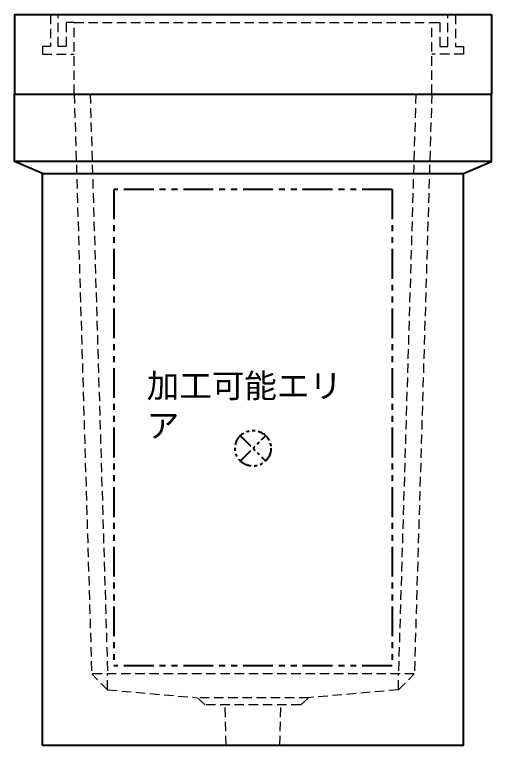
# Model space of a CAD drawing. Header units: millimetres. Extents: x -34 to 4421, y 47 to 3197.
# Drawn here: x 1871 to 2471, y 627 to 1547 of the extents above; entities that cross this region are included whole.
import ezdxf

# ---------------------------------------------------------------- set-up
doc = ezdxf.new("R2010")
doc.units = ezdxf.units.MM
doc.header["$LTSCALE"] = 1.875
doc.linetypes.add('HIDDEN', pattern=[9.525, 6.35, -3.175])
doc.linetypes.add('PHANTOM', pattern=[20, 10, -2, 2, -2, 2, -2])
for name, color, linetype, lineweight in [('D-STR', 7, 'Continuous', 25), ('D-STR-STR4', 143, 'Continuous', 13), ('D-STR-STR5', 230, 'PHANTOM', 25)]:
    doc.layers.add(name, color=color, linetype=linetype, lineweight=lineweight)
doc.styles.add('縮尺15', font='MS Gothic.ttf', dxfattribs={"height": 30})

# ---------------------------------------------------------------- blocks, each defined once
blk = doc.blocks.new('A$C17D25387')
at = {"layer": 'D-STR'}
for p, q in [((-300, 100), (300, 100)), ((-300, 100), (-300, 0)), ((300, 100), (300, 0)), ((-300, 0), (300, 0))]:
    blk.add_line(p, q, dxfattribs=at)
at = {"layer": 'D-STR', "linetype": 'HIDDEN', "lineweight": 13}
for p, q in [((-225, 0), (-225, 90)), ((225, 0), (225, 90))]:
    blk.add_line(p, q, dxfattribs=at)
at = {"layer": 'D-STR-STR4', "linetype": 'HIDDEN', "lineweight": 13}
for p, q in [((-255, 100), (-255, 60)), ((-245, 60), (-245, 100)), ((245, 60), (245, 100)), ((255, 100), (255, 60)), ((-225, 90), (-235, 90)), ((-235, 90), (-235, 60)), ((-225, 90), (235, 90)), ((225, 90), (235, 90)), ((235, 90), (235, 60)), ((-255, 60), (-265, 60)), ((-265, 60), (-265, 50)), ((-235, 60), (-245, 60)), ((235, 60), (245, 60)), ((255, 60), (265, 60)), ((265, 60), (265, 50)), ((-265, 50), (-225, 50)), ((265, 50), (225, 50))]:
    blk.add_line(p, q, dxfattribs=at)
blk = doc.blocks.new('A$C1C640AAB')
at = {"layer": 'D-STR-STR5'}
for p, q in [((-15.91, -15.91), (15.91, 15.91)), ((-15.91, 15.91), (15.91, -15.91))]:
    blk.add_line(p, q, dxfattribs=at)
blk.add_circle((0, 0), 22.5, dxfattribs=at)
blk = doc.blocks.new('A$C9e439596')
at = {"layer": 'D-STR'}
for p, q in [((-300, 0), (300, 0)), ((-300, -85), (-300, 0)), ((300, -85), (300, 0)), ((-265, -100), (-300, -85)), ((300, -85), (-300, -85)), ((265, -100), (300, -85)), ((-265, -820), (-265, -100)), ((-265, -100), (265, -100)), ((265, -820), (265, -100)), ((265, -820), (-265, -820))]:
    blk.add_line(p, q, dxfattribs=at)
at = {"layer": 'D-STR', "linetype": 'HIDDEN', "lineweight": 13}
for p, q in [((-225, 0), (-203, -730)), ((-205, 0), (-183, -730)), ((205, 0), (183, -730)), ((225, 0), (203, -730)), ((-183, -750), (-203, -730)), ((203, -730), (-203, -730)), ((-183, -750), (-183, -730)), ((183, -750), (203, -730)), ((183, -750), (183, -730)), ((-183, -750), (-70, -760)), ((183, -750), (70, -760)), ((-60, -769), (-70, -760)), ((70, -760), (-70, -760)), ((60, -769), (70, -760)), ((60, -769), (-60, -769)), ((-33.62, -820), (-35.25, -769)), ((33.62, -820), (35.25, -769))]:
    blk.add_line(p, q, dxfattribs=at)
at = {"layer": 'D-STR-STR5', "ltscale": 2}
for p, q in [((175, -120), (-175, -120)), ((-175, -120), (-175, -720)), ((175, -120), (175, -720)), ((175, -720), (-175, -720))]:
    blk.add_line(p, q, dxfattribs=at)
at = {"layer": 'D-STR-STR5'}
blk.add_blockref('A$C1C640AAB', (0, -446), dxfattribs=at)

msp = doc.modelspace()

# ---------------------------------------------------------------- block references
at = {"layer": 'D-STR'}
for name in ['A$C17D25387', 'A$C9e439596']:
    msp.add_blockref(name, (2170.96, 1446.8), dxfattribs=at)

# ---------------------------------------------------------------- texts
at = {"layer": 'D-STR-STR5', "insert": (2037.3, 1094.51), "char_height": 30, "attachment_point": 1, "style": '縮尺15'}
msp.add_mtext_dynamic_manual_height_columns('加工可能エリア', width=268.2596, gutter_width=250, heights=[0], dxfattribs=at)

doc.saveas('drawing.dxf')
